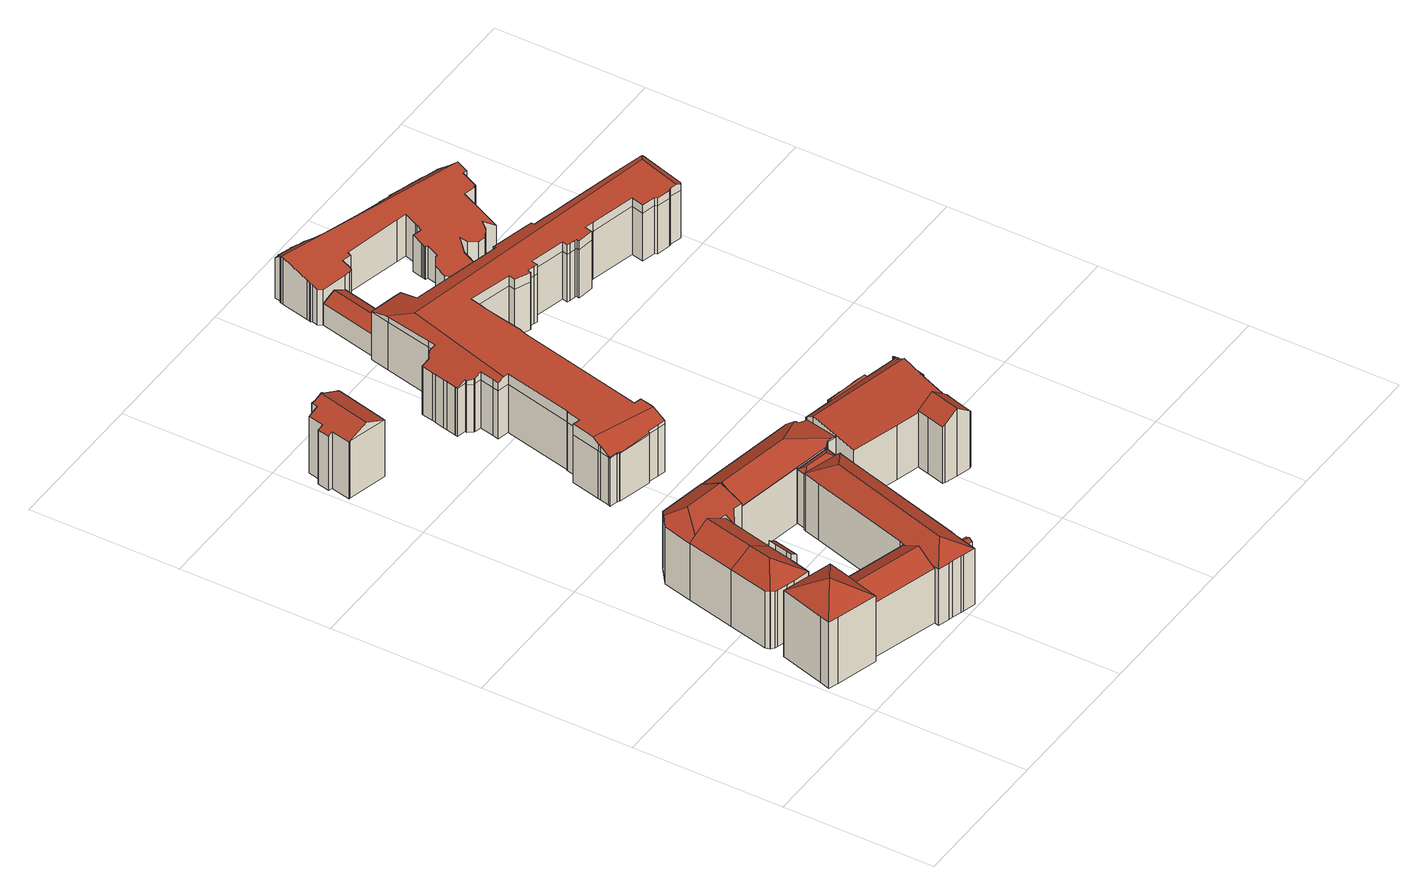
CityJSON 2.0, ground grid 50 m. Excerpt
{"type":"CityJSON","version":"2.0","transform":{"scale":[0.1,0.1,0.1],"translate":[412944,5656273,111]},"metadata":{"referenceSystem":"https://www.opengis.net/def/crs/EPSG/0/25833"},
"CityObjects":{
"building1":{"type":"Building","attributes":{"Gemeindeschluessel":14612000,"Geometrietyp2DReferenz":"3000","function":"31001_9998","roofType":"9999"},"children":["building1-1","building1-2","building1-3","building1-4"]},
"building1-1":{"type":"BuildingPart","attributes":{"Dachtyp_tdc":"tdcPolyFlatRoof","Dachneigung":32.94,"QualitaetDacherkennung":46,"Geometrietyp2DReferenz":"3000","measuredHeight":22.59,"roofType":"2100"},"parents":["building1"],"geometry":[{"type":"MultiSurface","lod":"2","boundaries":[[[0,1,2,3]],[[1,4,5,2]],[[4,6,7,5]],[[6,8,9,10,7]],[[0,3,11]],[[8,6,4,1,0]],[[2,5,7,10,3]]],"semantics":{"surfaces":[{"type":"WallSurface"},{"type":"RoofSurface"},{"type":"GroundSurface"}],"values":[0,0,0,0,0,1,2]}}]},
"building1-2":{"type":"BuildingPart","attributes":{"Dachtyp_tdc":"tdcFreeFormRoof","Dachneigung":31.83,"QualitaetDacherkennung":58,"Geometrietyp2DReferenz":"3000","measuredHeight":25.14,"roofType":"5000"},"parents":["building1"],"geometry":[{"type":"MultiSurface","lod":"2","boundaries":[[[9,12,13,10]],[[12,14,15,13]],[[14,16,17,15]],[[16,18,19,17]],[[18,20,21,19]],[[20,22,23,21]],[[22,24,25,23]],[[24,26,27,25]],[[26,28,29,27]],[[22,20,18,16,14,12,30]],[[12,9,11,31,32,30]],[[32,33,28,26,24,22,30]],[[29,34,3,10,13,15,17,19,21,23,25,27]]],"semantics":{"surfaces":[{"type":"WallSurface"},{"type":"RoofSurface"},{"type":"GroundSurface"}],"values":[0,0,0,0,0,0,0,0,0,1,1,1,2]}}]},
"building1-3":{"type":"BuildingPart","attributes":{"Dachtyp_tdc":"tdcFreeFormRoof","Dachneigung":21.12,"QualitaetDacherkennung":46,"Geometrietyp2DReferenz":"3000","measuredHeight":24.87,"roofType":"5000"},"parents":["building1"],"geometry":[{"type":"MultiSurface","lod":"2","boundaries":[[[35,36,37,38]],[[36,39,40,37]],[[39,41,42,40]],[[41,43,44,42]],[[43,45,46,44]],[[45,47,48,46]],[[49,50,51,36,35,52]],[[45,43,53,50,49,54,55,47]],[[50,53,41,39,51]],[[43,41,53]],[[39,36,51]],[[48,56,38,37,40,42,44,46]]],"semantics":{"surfaces":[{"type":"WallSurface"},{"type":"RoofSurface"},{"type":"GroundSurface"}],"values":[0,0,0,0,0,0,1,1,1,0,0,2]}}]},
"building1-4":{"type":"BuildingPart","attributes":{"Dachtyp_tdc":"tdcGableRoof","Dachneigung":31.73,"QualitaetDacherkennung":85,"Geometrietyp2DReferenz":"3000","measuredHeight":25.16,"roofType":"3100"},"parents":["building1"],"geometry":[{"type":"MultiSurface","lod":"2","boundaries":[[[28,57,35,38,29]],[[57,28,33,32,58]],[[59,47,60,61,54,58,32]],[[29,38,56,48,3,34]]],"semantics":{"surfaces":[{"type":"WallSurface"},{"type":"RoofSurface"},{"type":"GroundSurface"}],"values":[0,1,1,2]}}]},
"building2":{"type":"Building","attributes":{"name":"Deutsche Rentenversicherung Mitteldeutschland Regionalzentrum Dresden","Gemeindeschluessel":14612000,"Geometrietyp2DReferenz":"3000","function":"31001_3010","roofType":"9999"},"children":["building2-1","building2-2","building2-3","building2-4","building2-5","building2-6"]},
"building2-1":{"type":"BuildingPart","attributes":{"Dachtyp_tdc":"tdcGableRoof","Dachneigung":33.87,"QualitaetDacherkennung":23,"Geometrietyp2DReferenz":"3000","measuredHeight":16.14,"roofType":"3100"},"parents":["building2"],"geometry":[{"type":"MultiSurface","lod":"2","boundaries":[[[62,63,64,65]],[[63,66,67,64]],[[66,68,69,67]],[[66,63,70]],[[63,62,71,70]],[[68,66,70,71]],[[65,64,67,69]]],"semantics":{"surfaces":[{"type":"WallSurface"},{"type":"RoofSurface"},{"type":"GroundSurface"}],"values":[0,0,0,0,1,1,2]}}]},
"building2-2":{"type":"BuildingPart","attributes":{"Dachtyp_tdc":"tdcGableRoof","Dachneigung":30.02,"QualitaetDacherkennung":67,"Geometrietyp2DReferenz":"3000","measuredHeight":23.82,"roofType":"3100"},"parents":["building2"],"geometry":[{"type":"MultiSurface","lod":"2","boundaries":[[[72,73,74,75]],[[76,77,78,79]],[[73,72,80,81,82]],[[77,76,82,81,83]],[[75,74,79,78]]],"semantics":{"surfaces":[{"type":"WallSurface"},{"type":"RoofSurface"},{"type":"GroundSurface"}],"values":[0,0,1,1,2]}}]},
"building2-3":{"type":"BuildingPart","attributes":{"Dachtyp_tdc":"tdcHipRoof","Dachneigung":29.64,"QualitaetDacherkennung":86,"Geometrietyp2DReferenz":"3000","measuredHeight":24.42,"roofType":"3200"},"parents":["building2"],"geometry":[{"type":"MultiSurface","lod":"2","boundaries":[[[84,78,77]],[[84,85,86,78]],[[85,87,88,86]],[[87,89,90,88]],[[89,91,92,90]],[[91,93,94,92]],[[93,95,94]],[[96,97,98]],[[96,99,100,97]],[[99,101,102,100]],[[101,103,104,102]],[[103,105,106,104]],[[105,107,108,109,106]],[[110,111,112]],[[110,113,114,111]],[[113,115,116,114]],[[115,117,118,116]],[[117,119,120,118]],[[119,121,122,120]],[[121,123,124,122]],[[123,125,126,124]],[[125,127,75,126]],[[127,72,75]],[[125,123,121,119,117,115,128]],[[99,96,93,91,129]],[[115,113,110,107,105,103,101,99,129,128]],[[91,89,87,85,84,83,80,127,125,128,129]],[[78,86,88,90,92,94,97,100,102,104,106,109,111,114,116,118,120,122,124,126,75]]],"semantics":{"surfaces":[{"type":"WallSurface"},{"type":"RoofSurface"},{"type":"GroundSurface"}],"values":[0,0,0,0,0,0,0,0,0,0,0,0,0,0,0,0,0,0,0,0,0,0,0,1,1,1,1,2]}}]},
"building2-4":{"type":"BuildingPart","attributes":{"Dachtyp_tdc":"tdcTentRoof","Dachneigung":31.74,"QualitaetDacherkennung":75,"Geometrietyp2DReferenz":"3000","measuredHeight":29.52,"roofType":"3500"},"parents":["building2"],"geometry":[{"type":"MultiSurface","lod":"2","boundaries":[[[130,131,132,133,134]],[[135,136,137,138,139,130,134]],[[79,74,140,141,142,143,144,65,69,145,146,147]],[[136,74,73]],[[136,135,140,74]],[[135,148,141,140]],[[148,149,142,141]],[[149,150,143,142]],[[150,133,144,143]],[[133,132,65,144]],[[132,62,65]],[[131,69,68]],[[131,130,145,69]],[[130,139,146,145]],[[139,138,147,146]],[[138,137,76,79,147]],[[149,148,135,134]],[[133,150,149,134]]],"semantics":{"surfaces":[{"type":"RoofSurface"},{"type":"GroundSurface"},{"type":"WallSurface"}],"values":[0,0,1,2,2,2,2,2,2,2,2,2,2,2,2,2,0,0]}}]},
"building2-5":{"type":"BuildingPart","attributes":{"Dachtyp_tdc":"tdcGableRoof","Dachneigung":30.6,"QualitaetDacherkennung":13,"Geometrietyp2DReferenz":"3000","measuredHeight":16.57,"roofType":"3100"},"parents":["building2"],"geometry":[{"type":"MultiSurface","lod":"2","boundaries":[[[151,152,153,154]],[[152,112,111,153]],[[152,151,155]],[[151,156,108,157,155]],[[112,152,155,157]],[[109,106,154,153,111]]],"semantics":{"surfaces":[{"type":"WallSurface"},{"type":"RoofSurface"},{"type":"GroundSurface"}],"values":[0,0,0,1,1,2]}}]},
"building2-6":{"type":"BuildingPart","attributes":{"Dachtyp_tdc":"tdcFreeFormRoof","Dachneigung":28.21,"QualitaetDacherkennung":10,"Geometrietyp2DReferenz":"3000","measuredHeight":20.74,"roofType":"5000"},"parents":["building2"],"geometry":[{"type":"MultiSurface","lod":"2","boundaries":[[[158,98,97,159]],[[95,160,161,94]],[[160,158,159,161]],[[162,160,95]],[[163,162,95,98]],[[163,98,158]],[[162,163,158,160]],[[159,97,94,161]]],"semantics":{"surfaces":[{"type":"WallSurface"},{"type":"RoofSurface"},{"type":"GroundSurface"}],"values":[0,0,0,1,1,1,1,2]}}]},
"building3":{"type":"Building","attributes":{"Dachtyp_tdc":"tdcFreeFormRoof","Gemeindeschluessel":14612000,"Dachneigung":24.82,"QualitaetDacherkennung":79,"Geometrietyp2DReferenz":"3000","measuredHeight":23.91,"function":"31001_9998","roofType":"5000"},"geometry":[{"type":"Solid","lod":"2","boundaries":[[[[164,165,166,167]],[[165,168,169,166]],[[168,170,171,169]],[[170,172,173,171]],[[172,174,175,173]],[[174,176,177,175]],[[176,178,179,177]],[[178,180,181,179]],[[180,182,183,181]],[[182,184,185,183]],[[184,186,187,185]],[[186,188,189,187]],[[188,190,191,189]],[[190,192,193,191]],[[192,194,195,193]],[[194,196,197,195]],[[196,198,199,197]],[[198,200,201,199]],[[200,202,203,201]],[[202,204,205,203]],[[204,164,167,205]],[[188,186,184,182,206,207,198,196,194,192,190]],[[207,206,180,178,176,174,172,170,168,165,164,204,202,200]],[[200,198,207]],[[182,180,206]],[[167,166,169,171,173,175,177,179,181,183,185,187,189,191,193,195,197,199,201,203,205]]]],"semantics":{"surfaces":[{"type":"WallSurface"},{"type":"RoofSurface"},{"type":"GroundSurface"}],"values":[[0,0,0,0,0,0,0,0,0,0,0,0,0,0,0,0,0,0,0,0,0,1,1,0,0,2]]}}]},
"building4":{"type":"Building","attributes":{"name":"Technische Universität Dresden","Dachtyp_tdc":"tdcFreeFormRoof","Gemeindeschluessel":14612000,"Dachneigung":30.59,"QualitaetDacherkennung":55,"Geometrietyp2DReferenz":"3000","measuredHeight":25.11,"function":"31001_3023","roofType":"5000"},"geometry":[{"type":"Solid","lod":"2","boundaries":[[[[208,209,210,211]],[[209,212,213,210]],[[212,214,215,213]],[[214,216,217,215]],[[216,218,219,217]],[[218,220,221,219]],[[220,222,223,221]],[[222,224,225,223]],[[224,226,227,225]],[[226,228,229,227]],[[228,230,231,229]],[[230,232,233,231]],[[232,208,211,233]],[[232,234,235,236,237,238,239]],[[226,224,222,240,237,236]],[[241,242,238,237,240,243,244,245,246]],[[212,241,246,214]],[[214,246,245,216]],[[216,245,244,218]],[[218,244,243,220]],[[220,243,240,222]],[[209,242,241,212]],[[208,239,238,242,209]],[[232,239,208]],[[228,235,234,230]],[[226,236,235,228]],[[230,234,232]],[[211,210,213,215,217,219,221,223,225,227,229,231,233]]]],"semantics":{"surfaces":[{"type":"WallSurface"},{"type":"RoofSurface"},{"type":"GroundSurface"}],"values":[[0,0,0,0,0,0,0,0,0,0,0,0,0,1,1,1,0,0,0,0,0,0,0,0,0,0,0,2]]}}]},
"building5":{"type":"Building","attributes":{"name":"Technische Universität Dresden","Gemeindeschluessel":14612000,"Geometrietyp2DReferenz":"3000","function":"31001_3023","roofType":"9999"},"children":["building5-1","building5-2","building5-3","building5-4"]},
"building5-1":{"type":"BuildingPart","attributes":{"Dachtyp_tdc":"tdcGableRoof","Dachneigung":11.43,"QualitaetDacherkennung":21,"Geometrietyp2DReferenz":"3000","measuredHeight":23.07,"roofType":"3100"},"parents":["building5"],"geometry":[{"type":"MultiSurface","lod":"2","boundaries":[[[247,248,249,250]],[[248,251,252,249]],[[251,253,211,252]],[[253,254,255,211]],[[254,256,233,255]],[[256,257,258,233]],[[257,259,260,261,258]],[[262,263,264,265]],[[266,267,268,269,270]],[[271,272,263,262,273,259,257,256,254]],[[254,253,251,248,247,274,267,266,271]],[[250,249,252,211,255,233,258,261,265,264,275,269,268,276]]],"semantics":{"surfaces":[{"type":"WallSurface"},{"type":"RoofSurface"},{"type":"GroundSurface"}],"values":[0,0,0,0,0,0,0,0,0,1,1,2]}}]},
"building5-2":{"type":"BuildingPart","attributes":{"Dachtyp_tdc":"tdcPolyFlatRoof","Dachneigung":25.66,"QualitaetDacherkennung":54,"Geometrietyp2DReferenz":"3000","measuredHeight":21.12,"roofType":"2100"},"parents":["building5"],"geometry":[{"type":"MultiSurface","lod":"2","boundaries":[[[277,278,279,264,263]],[[278,280,281,279]],[[280,282,283,281]],[[282,284,285,283]],[[284,286,287,285]],[[286,270,269,287]],[[286,284,282,280,278,277,272,288,270]],[[269,275,264,279,281,283,285,287]]],"semantics":{"surfaces":[{"type":"WallSurface"},{"type":"RoofSurface"},{"type":"GroundSurface"}],"values":[0,0,0,0,0,0,1,2]}}]},
"building5-3":{"type":"BuildingPart","attributes":{"Dachtyp_tdc":"tdcFreeFormRoof","Dachneigung":38.65,"QualitaetDacherkennung":10,"Geometrietyp2DReferenz":"3000","measuredHeight":20.63,"roofType":"5000"},"parents":["building5"],"geometry":[{"type":"MultiSurface","lod":"2","boundaries":[[[289,290,291,292]],[[290,293,294,291]],[[293,295,296,294]],[[295,297,298,296]],[[297,299,300,298]],[[299,301,302,300]],[[301,303,304,302]],[[303,305,306,304]],[[305,307,308,306]],[[307,309,310,308]],[[309,311,262,265,310]],[[260,312,313,261]],[[312,289,292,313]],[[311,309,314]],[[309,307,305,303,301,299,297,295,293,290,289,312,315,314]],[[312,260,315]],[[260,273,311,314,315]],[[292,291,294,296,298,300,302,304,306,308,310,265,261,313]]],"semantics":{"surfaces":[{"type":"WallSurface"},{"type":"RoofSurface"},{"type":"GroundSurface"}],"values":[0,0,0,0,0,0,0,0,0,0,0,0,0,1,1,1,1,2]}}]},
"building5-4":{"type":"BuildingPart","attributes":{"Dachtyp_tdc":"tdcGableRoof","Dachneigung":37.6,"QualitaetDacherkennung":89,"Geometrietyp2DReferenz":"3000","measuredHeight":24.57,"roofType":"3100"},"parents":["building5"],"geometry":[{"type":"MultiSurface","lod":"2","boundaries":[[[316,317,318,319]],[[317,320,321,318]],[[320,322,323,321]],[[322,324,325,323]],[[324,326,327,325]],[[326,328,329,327]],[[328,330,331,329]],[[330,332,247,250,331]],[[333,334,335,268,267]],[[334,316,319,335]],[[336,332,330,328,326,324,322]],[[322,320,317,316,334,333,336]],[[319,318,321,323,325,327,329,331,250,276,268,335]]],"semantics":{"surfaces":[{"type":"WallSurface"},{"type":"RoofSurface"},{"type":"GroundSurface"}],"values":[0,0,0,0,0,0,0,0,0,0,1,1,2]}}]},
"building6":{"type":"Building","attributes":{"name":"Hochschule für Bildende Künste Dresden","Dachtyp_tdc":"tdcGableRoof","Gemeindeschluessel":14612000,"Dachneigung":28.63,"QualitaetDacherkennung":76,"Geometrietyp2DReferenz":"3000","measuredHeight":10.18,"function":"31001_3023","roofType":"3100"},"geometry":[{"type":"Solid","lod":"2","boundaries":[[[[337,338,339,340]],[[338,341,342,339]],[[341,343,344,342]],[[343,337,340,344]],[[341,338,345]],[[337,343,346]],[[338,337,346,345]],[[343,341,345,346]],[[340,339,342,344]]]],"semantics":{"surfaces":[{"type":"WallSurface"},{"type":"RoofSurface"},{"type":"GroundSurface"}],"values":[[0,0,0,0,0,0,1,1,2]]}}]},
"building7":{"type":"Building","attributes":{"name":"Hochschule für Bildende Künste Dresden","Dachtyp_tdc":"tdcFreeFormRoof","Gemeindeschluessel":14612000,"Dachneigung":0.599,"QualitaetDacherkennung":14,"Geometrietyp2DReferenz":"3000","measuredHeight":21.46,"function":"31001_3023","roofType":"5000"},"geometry":[{"type":"Solid","lod":"2","boundaries":[[[[347,348,349,350]],[[348,351,352,349]],[[351,353,354,352]],[[353,355,356,354]],[[355,357,358,356]],[[357,359,360,358]],[[359,361,362,360]],[[361,363,364,362]],[[363,365,366,364]],[[365,367,368,366]],[[367,369,370,368]],[[369,371,372,370]],[[371,373,374,372]],[[373,375,376,374]],[[375,377,378,376]],[[377,379,380,378]],[[379,381,382,380]],[[381,383,384,382]],[[383,385,386,384]],[[385,387,388,386]],[[387,389,390,388]],[[389,391,392,390]],[[391,393,394,392]],[[393,395,396,394]],[[395,397,398,396]],[[397,399,400,398]],[[399,401,402,400]],[[401,403,404,402]],[[403,405,406,404]],[[405,407,408,406]],[[407,409,410,408]],[[409,411,412,410]],[[411,413,414,412]],[[413,415,416,414]],[[415,417,418,416]],[[417,419,420,418]],[[419,421,422,420]],[[421,423,424,422]],[[423,425,426,424]],[[425,427,428,426]],[[427,429,430,428]],[[429,431,432,430]],[[431,433,434,432]],[[433,435,436,434]],[[435,437,438,436]],[[437,439,440,438]],[[439,441,442,440]],[[441,443,444,442]],[[443,445,446,444]],[[445,447,448,446]],[[447,449,450,448]],[[449,451,452,450]],[[451,453,454,452]],[[453,455,456,454]],[[455,457,458,456]],[[457,459,460,458]],[[459,461,462,460]],[[461,463,464,462]],[[463,465,466,464]],[[465,467,468,466]],[[467,469,470,468]],[[469,471,472,470]],[[471,473,474,472]],[[473,475,476,474]],[[475,477,478,476]],[[477,479,480,478]],[[479,481,482,480]],[[481,483,484,482]],[[483,485,486,484]],[[485,487,488,486]],[[487,489,490,488]],[[489,491,492,490]],[[491,493,494,492]],[[493,495,496,494]],[[495,497,498,496]],[[497,499,500,498]],[[499,501,502,500]],[[501,503,504,502]],[[503,505,506,504]],[[505,507,508,506]],[[507,509,510,508]],[[509,511,512,510]],[[511,513,514,512]],[[513,515,516,514]],[[515,517,518,516]],[[517,519,520,518]],[[519,521,522,520]],[[521,523,524,522]],[[523,525,526,524]],[[525,527,528,526]],[[527,529,530,528]],[[529,531,532,530]],[[531,533,534,532]],[[533,535,536,534]],[[535,537,538,536]],[[537,539,540,538]],[[539,541,542,540]],[[541,543,544,542]],[[543,347,350,544]],[[545,546,547,548,549,550,551,552,479,477,475,473,553,554,555,556,557,558,559,560,561,562,563,564,565,566,567]],[[568,569,570,571,572,573,574,575,576,577,578,579,580,581,582,583,584,585,545,567,586,587]],[[588,587,586,589,590,591,592]],[[593,594,595,596,597,598,599,600,601,602,603,604,605,606]],[[607,608,609,610,611,612,613,614,615,616,617,618,619,620,621,622,623,624,625,626,627,628,629,630,631,632,633,634,635,636,637,638,639,589,586,567,566,640,641,642,643,644,601,600,645,646,647]],[[405,607,647,407]],[[407,647,646,409]],[[409,646,645,411]],[[411,645,600,599,413]],[[435,602,601,644,437]],[[437,644,643,439]],[[439,643,642,441]],[[441,642,641,443]],[[443,641,640,445]],[[445,640,566,565,447]],[[537,590,589,639,539]],[[539,639,638,541]],[[541,638,637,543]],[[543,637,636,347]],[[347,636,635,348]],[[348,635,634,351]],[[351,634,633,353]],[[353,633,632,355]],[[355,632,631,357]],[[357,631,630,359]],[[359,630,629,361]],[[361,629,628,363]],[[363,628,627,365]],[[365,627,626,367]],[[367,626,625,369]],[[369,625,624,371]],[[371,624,623,373]],[[373,623,622,375]],[[375,622,621,377]],[[377,621,620,379]],[[379,620,619,381]],[[381,619,618,383]],[[383,618,617,385]],[[385,617,616,387]],[[387,616,615,389]],[[389,615,614,391]],[[391,614,613,393]],[[393,613,612,395]],[[395,612,611,397]],[[397,611,610,399]],[[399,610,609,401]],[[401,609,608,403]],[[425,593,606,427]],[[427,606,605,429]],[[429,605,604,431]],[[431,604,603,433]],[[433,603,602,435]],[[413,599,598,415]],[[415,598,597,417]],[[417,597,596,419]],[[419,596,595,421]],[[421,595,594,423]],[[423,594,593,425]],[[533,592,591,535]],[[531,588,592,533]],[[535,591,590,537]],[[529,568,587,588,531]],[[495,585,584,497]],[[493,546,545,585,495]],[[497,584,583,499]],[[499,583,582,501]],[[501,582,581,503]],[[503,581,580,505]],[[505,580,579,507]],[[507,579,578,509]],[[509,578,577,511]],[[511,577,576,513]],[[513,576,575,515]],[[515,575,574,517]],[[521,572,571,523]],[[519,573,572,521]],[[523,571,570,525]],[[525,570,569,527]],[[527,569,568,529]],[[447,565,564,449]],[[449,564,563,451]],[[451,563,562,453]],[[453,562,561,455]],[[455,561,560,457]],[[457,560,559,459]],[[459,559,558,461]],[[461,558,557,463]],[[463,557,556,465]],[[465,556,555,467]],[[467,555,554,469]],[[469,554,553,471]],[[471,553,473]],[[517,574,573,519]],[[479,552,481]],[[481,552,551,483]],[[483,551,550,485]],[[485,550,549,487]],[[487,549,548,489]],[[489,548,547,491]],[[491,547,546,493]],[[403,608,607,405]],[[350,349,352,354,356,358,360,362,364,366,368,370,372,374,376,378,380,382,384,386,388,390,392,394,396,398,400,402,404,406,408,410,412,414,416,418,420,422,424,426,428,430,432,434,436,438,440,442,444,446,448,450,452,454,456,458,460,462,464,466,468,470,472,474,476,478,480,482,484,486,488,490,492,494,496,498,500,502,504,506,508,510,512,514,516,518,520,522,524,526,528,530,532,534,536,538,540,542,544]]]],"semantics":{"surfaces":[{"type":"WallSurface"},{"type":"RoofSurface"},{"type":"GroundSurface"}],"values":[[0,0,0,0,0,0,0,0,0,0,0,0,0,0,0,0,0,0,0,0,0,0,0,0,0,0,0,0,0,0,0,0,0,0,0,0,0,0,0,0,0,0,0,0,0,0,0,0,0,0,0,0,0,0,0,0,0,0,0,0,0,0,0,0,0,0,0,0,0,0,0,0,0,0,0,0,0,0,0,0,0,0,0,0,0,0,0,0,0,0,0,0,0,0,0,0,0,0,0,1,1,1,1,1,0,0,0,0,0,0,0,0,0,0,0,0,0,0,0,0,0,0,0,0,0,0,0,0,0,0,0,0,0,0,0,0,0,0,0,0,0,0,0,0,0,0,0,0,0,0,0,0,0,0,0,0,0,0,0,0,0,0,0,0,0,0,0,0,0,0,0,0,0,0,0,0,0,0,0,0,0,0,0,0,0,0,0,0,0,0,0,0,0,0,0,0,0,0,0,0,2]]}}]},
"building8":{"type":"Building","attributes":{"name":"Hochschule für Bildende Künste Dresden","Dachtyp_tdc":"tdcFreeFormRoof","Gemeindeschluessel":14612000,"Dachneigung":17.42,"QualitaetDacherkennung":7,"Geometrietyp2DReferenz":"3000","measuredHeight":17.27,"function":"31001_3023","roofType":"5000"},"geometry":[{"type":"Solid","lod":"2","boundaries":[[[[648,649,650,651]],[[649,652,653,650]],[[652,654,655,653]],[[654,656,657,655]],[[656,658,659,657]],[[658,660,661,659]],[[660,662,663,661]],[[662,664,665,663]],[[664,666,667,665]],[[666,668,669,667]],[[668,670,671,669]],[[670,672,673,671]],[[672,674,675,673]],[[674,676,677,675]],[[676,678,679,677]],[[678,680,681,679]],[[680,682,683,681]],[[682,684,685,683]],[[684,686,687,685]],[[686,688,689,687]],[[688,690,691,689]],[[690,692,693,691]],[[692,694,695,693]],[[694,696,697,695]],[[696,698,699,697]],[[698,700,701,699]],[[700,702,703,701]],[[702,704,705,703]],[[704,706,707,705]],[[706,708,709,707]],[[708,710,711,709]],[[710,712,713,711]],[[712,714,715,713]],[[714,716,717,715]],[[716,718,719,717]],[[718,720,721,719]],[[720,722,723,721]],[[722,724,725,723]],[[724,726,727,725]],[[726,728,729,727]],[[728,730,731,729]],[[730,732,733,731]],[[732,734,735,733]],[[734,736,737,735]],[[736,738,739,737]],[[738,740,741,739]],[[740,742,743,741]],[[742,744,745,743]],[[744,746,747,745]],[[746,748,749,747]],[[748,750,751,749]],[[750,752,753,751]],[[752,754,755,753]],[[754,756,757,755]],[[756,758,759,757]],[[758,760,761,759]],[[760,762,763,761]],[[762,764,765,763]],[[764,766,767,765]],[[766,768,769,767]],[[768,770,771,769]],[[770,772,773,771]],[[772,774,775,773]],[[774,776,777,775]],[[776,778,779,777]],[[778,780,781,779]],[[780,782,783,781]],[[782,784,785,783]],[[784,786,787,785]],[[786,788,789,787]],[[788,790,791,789]],[[790,792,793,791]],[[792,794,795,793]],[[794,796,797,795]],[[796,798,799,797]],[[798,800,801,799]],[[800,802,342,801]],[[802,803,339,342]],[[803,804,805,339]],[[804,806,807,805]],[[806,808,809,807]],[[808,810,811,809]],[[810,812,813,811]],[[812,814,815,813]],[[814,816,817,815]],[[816,818,819,817]],[[818,820,821,819]],[[820,822,823,821]],[[822,824,825,823]],[[824,826,827,825]],[[826,828,829,827]],[[828,830,831,829]],[[830,832,833,831]],[[832,834,835,833]],[[834,836,837,835]],[[836,838,839,837]],[[838,840,841,839]],[[840,842,843,841]],[[842,648,651,843]],[[802,800,798,796,794,792,790,788,786,784,782,780,778,776,774,772,770,768,766,764,762,760,758,756,754,752,750,748,746,744,742,740,738,736,734,732,730,728,726,724,722,720,718,716,714,712,710,708,706,704,844,845,814,812,810,808,806,804,803]],[[654,652,649,648,842,840,838,836,834,832,830,828,826,824,822,820,818,816,845,844,702,700,698,696,694,692,690,688,686,684,682,680,678,676,674,672,670,668,666,664,662,660,658,656]],[[704,702,844]],[[816,814,845]],[[651,650,653,655,657,659,661,663,665,667,669,671,673,675,677,679,681,683,685,687,689,691,693,695,697,699,701,703,705,707,709,711,713,715,717,719,721,723,725,727,729,731,733,735,737,739,741,743,745,747,749,751,753,755,757,759,761,763,765,767,769,771,773,775,777,779,781,783,785,787,789,791,793,795,797,799,801,342,339,805,807,809,811,813,815,817,819,821,823,825,827,829,831,833,835,837,839,841,843]]]],"semantics":{"surfaces":[{"type":"WallSurface"},{"type":"RoofSurface"},{"type":"GroundSurface"}],"values":[[0,0,0,0,0,0,0,0,0,0,0,0,0,0,0,0,0,0,0,0,0,0,0,0,0,0,0,0,0,0,0,0,0,0,0,0,0,0,0,0,0,0,0,0,0,0,0,0,0,0,0,0,0,0,0,0,0,0,0,0,0,0,0,0,0,0,0,0,0,0,0,0,0,0,0,0,0,0,0,0,0,0,0,0,0,0,0,0,0,0,0,0,0,0,0,0,0,0,0,1,1,0,0,2]]}}]}
},
"vertices":[
[246,506,235],[269,500,220],[269,500,9],[246,506,9],[259,458,220],[259,458,9],[249,417,220],[249,417,9],[227,422,235],[227,422,213],[227,422,9],[246,506,213],
[211,354,213],[211,354,9],[153,366,213],[153,366,9],[127,372,214],[127,372,9],[92,382,215],[92,382,9],[82,385,216],[82,385,9],[72,395,220],[72,395,9],[71,395,220],[71,395,9],[68,410,215],[68,410,9],[99,541,215],[99,541,9],[154,447,261],[245,506,214],[172,524,261],[170,524,259],[172,524,9],
[137,702,214],[160,797,218],[160,797,9],[137,702,9],[218,841,215],[218,841,9],[378,812,215],[378,812,9],[353,663,227],[353,663,9],[320,669,227],[320,669,9],[278,641,214],[278,641,9],[160,698,228],[226,766,258],[188,818,232],[138,702,215],[366,741,258],[265,679,228],[286,675,228],[286,675,9],
[137,702,215],[211,689,261],[246,506,214],[286,675,214],[267,678,226],
[112,328,165],[127,372,165],[127,372,13],[112,328,13],[153,366,166],[153,366,13],[140,320,165],[140,320,13],[141,369,175],[126,324,175],
[409,58,212],[180,125,212],[180,125,13],[409,58,13],[218,256,212],[448,189,212],[448,189,13],[218,256,13],[412,69,219],[429,124,252],[199,191,252],[445,178,219],
[448,189,219],[452,199,219],[452,199,13],[549,529,219],[549,529,13],[564,581,219],[564,581,13],[566,588,219],[566,588,13],[572,586,219],[572,586,13],[572,586,208],[690,551,219],[690,551,13],[690,551,208],[696,549,219],[696,549,13],[694,543,219],[694,543,13],[679,491,219],[679,491,13],[565,98,218],[565,98,13],[564,98,219],[564,98,171],[564,98,13],[556,72,219],[556,72,13],[556,72,170],[555,70,219],[555,70,13],[537,4,219],[537,4,13],[497,16,219],[497,16,13],[488,19,219],[488,19,13],[458,28,219],[458,28,13],[444,31,218],[444,31,13],[405,43,219],[405,43,13],[409,58,219],[490,91,258],[611,501,258],
[228,293,255],[140,320,254],[112,328,254],[60,343,254],[118,227,309],[176,110,254],[180,125,254],[218,256,255],[217,257,255],[221,267,255],[176,110,13],[39,150,13],[6,160,13],[16,193,13],[60,343,13],[228,293,13],[221,267,13],[217,257,13],[39,150,254],[6,160,254],[16,193,254],
[616,82,171],[608,57,170],[608,57,13],[616,82,13],[612,69,179],[565,98,171],[560,85,179],
[704,598,208],[704,598,13],[582,620,208],[582,620,13],[595,599,219],[674,580,221],
[18,1825,203],[27,1865,203],[27,1865,4],[18,1825,4],[43,1861,211],[43,1861,4],[55,1913,211],[55,1913,4],[88,1906,227],[88,1906,4],[93,1927,227],[93,1927,4],[101,1925,231],[101,1925,4],[102,1923,231],[102,1923,4],[126,1918,243],[126,1918,4],[129,1920,243],[129,1920,4],[135,1918,240],[135,1918,4],[135,1916,240],[135,1916,4],[186,1904,216],[186,1904,4],[196,1903,211],[196,1903,4],[194,1900,212],[194,1900,4],[196,1898,211],[196,1898,4],[156,1730,211],[156,1730,4],[155,1724,211],[155,1724,4],[23,1756,213],[23,1756,4],[18,1757,211],[18,1757,4],[32,1822,211],[32,1822,4],[128,1919,243],[86,1741,243],
[754,599,214],[722,606,214],[722,606,10],[754,599,10],[708,600,214],[708,600,10],[704,598,214],[704,598,10],[698,599,214],[698,599,10],[582,620,214],[582,620,10],[353,663,214],[353,663,10],[378,812,214],[378,812,10],[725,749,214],[725,749,10],[729,749,214],[729,749,10],[742,723,214],[742,723,10],[741,715,214],[741,715,10],[778,708,214],[778,708,10],[741,715,226],[742,723,226],[741,727,226],[622,692,261],[738,603,221],[754,599,216],[366,738,261],[708,600,216],[722,606,221],[353,663,215],[582,620,215],[698,599,215],[704,598,215],
[974,462,207],[897,483,207],[897,483,10],[974,462,10],[737,529,209],[737,529,10],[754,599,223],[772,684,241],[772,684,10],[778,708,224],[779,714,219],[779,714,10],[882,695,216],[882,695,212],[882,695,10],[1032,666,211],[1136,646,208],[1136,646,10],[1032,666,10],[1105,534,227],[1079,432,206],[1079,432,10],[1105,534,10],[1105,534,221],[1124,601,241],[1131,628,221],[993,673,212],[1026,447,206],[1124,601,10],[1026,447,10],
[1136,646,221],[1138,645,220],[1138,645,10],[1138,642,220],[1138,642,10],[1141,636,218],[1141,636,10],[1144,635,216],[1144,635,10],[1116,531,216],[1116,531,10],[1124,601,221],
[927,697,212],[930,696,213],[930,696,10],[927,697,10],[933,695,212],[933,695,10],[936,695,212],[936,695,10],[939,694,212],[939,694,10],[978,687,212],[978,687,10],[981,686,213],[981,686,10],[985,685,212],[985,685,10],[988,685,212],[988,685,10],[992,684,213],[992,684,10],[1034,676,212],[1034,676,10],[1032,666,212],[884,705,212],[884,705,10],[1028,672,217],[888,699,217],
[1052,335,214],[1045,337,220],[1045,337,10],[1052,335,10],[1045,334,220],[1045,334,10],[999,347,256],[999,347,10],[955,360,221],[955,360,10],[956,362,220],[956,362,10],[948,364,215],[948,364,10],[964,422,215],[964,422,10],[974,462,214],[1079,432,214],[1068,393,214],[1068,393,10],[1026,447,256],
[572,2018,97],[618,2213,97],[618,2213,19],[572,2018,19],[703,2193,97],[703,2193,19],[657,1998,97],[657,1998,19],[661,2203,121],[615,2008,121],
[1386,1580,189],[1382,1587,189],[1382,1587,14],[1386,1580,14],[1336,1598,189],[1336,1598,14],[1346,1638,189],[1346,1638,14],[1195,1674,189],[1195,1674,14],[1163,1681,189],[1163,1681,14],[1158,1657,189],[1158,1657,14],[1104,1665,189],[1104,1665,14],[1106,1674,189],[1106,1674,14],[1101,1676,189],[1101,1676,14],[1080,1680,189],[1080,1680,14],[1070,1683,189],[1070,1683,14],[1074,1702,189],[1074,1702,14],[955,1730,189],[955,1730,14],[951,1710,189],[951,1710,14],[940,1713,189],[940,1713,14],[915,1719,189],[915,1719,14],[912,1708,189],[912,1708,14],[860,1729,189],[860,1729,14],[865,1750,189],[865,1750,14],[720,1786,189],[720,1786,14],[714,1759,189],[714,1759,14],[710,1743,189],[710,1743,14],[707,1731,189],[707,1731,14],[703,1712,189],[703,1712,14],[698,1693,189],[698,1693,14],[678,1594,189],[678,1594,14],[675,1591,189],[675,1591,14],[670,1572,189],[670,1572,14],[652,1493,189],[652,1493,14],[572,1154,189],[572,1154,14],[597,1148,189],[597,1148,14],[588,1107,189],[588,1107,14],[576,1056,189],[576,1056,14],[550,1062,189],[550,1062,14],[513,1071,189],[513,1071,14],[512,1068,189],[512,1068,14],[400,1095,189],[400,1095,14],[400,1097,189],[400,1097,14],[392,1099,189],[392,1099,14],[392,1101,189],[392,1101,14],[366,1107,189],[366,1107,14],[368,1113,189],[368,1113,14],[375,1144,189],[375,1144,14],[377,1153,189],[377,1153,14],[400,1251,189],[400,1251,14],[426,1245,189],[426,1245,14],[437,1293,189],[437,1293,14],[439,1293,189],[439,1293,14],[493,1523,189],[493,1523,14],[453,1532,189],[453,1532,14],[458,1552,189],[458,1552,14],[469,1600,189],[469,1600,14],[447,1605,189],[447,1605,14],[443,1605,189],[443,1605,14],[431,1622,189],[431,1622,14],[433,1628,189],[433,1628,14],[402,1635,189],[402,1635,14],[404,1642,189],[404,1642,14],[404,1644,189],[404,1644,14],[412,1676,189],[412,1676,14],[414,1688,189],[414,1688,14],[422,1719,189],[422,1719,14],[425,1731,189],[425,1731,14],[433,1768,189],[433,1768,14],[434,1771,189],[434,1771,14],[435,1773,189],[435,1773,14],[465,1766,189],[465,1766,14],[466,1770,189],[466,1770,14],[484,1780,189],[484,1780,14],[488,1779,189],[488,1779,14],[508,1775,189],[508,1775,14],[514,1800,189],[514,1800,14],[549,1956,189],[549,1956,14],[564,2020,189],[564,2020,14],[572,2018,189],[572,2018,14],[657,1998,189],[657,1998,14],[677,1993,189],[677,1993,14],[661,1929,189],[661,1929,14],[892,1874,189],[892,1874,14],[967,1856,189],[967,1856,14],[970,1867,189],[970,1867,14],[971,1866,189],[971,1866,14],[1017,1855,189],[1017,1855,14],[1090,1837,189],[1090,1837,14],[1109,1832,189],[1109,1832,14],[1114,1831,189],[1114,1831,14],[1111,1817,189],[1111,1817,14],[1144,1810,189],[1144,1810,14],[1191,1798,189],[1191,1798,14],[1223,1791,189],[1223,1791,14],[1418,1746,189],[1418,1746,14],[1532,1719,189],[1532,1719,14],[1504,1618,189],[1504,1618,14],[1490,1568,189],[1490,1568,14],[1478,1560,189],[1478,1560,14],[1439,1571,189],[1439,1571,14],[1432,1567,189],[1432,1567,14],[1385,1579,189],[1385,1579,14],[550,1962,209],[549,1956,209],[514,1800,213],[508,1775,214],[488,1779,207],[484,1780,205],[466,1770,200],[465,1766,200],[422,1719,190],[414,1688,190],[412,1676,191],[404,1644,191],[404,1642,191],[402,1635,192],[433,1628,203],[431,1622,203],[443,1605,209],[447,1605,210],[469,1600,219],[458,1552,220],[453,1532,220],[475,1527,228],[583,1888,228],[1418,1746,212],[1223,1791,213],[1191,1798,213],[1144,1810,213],[1111,1817,213],[1114,1831,208],[1109,1832,208],[1090,1837,208],[1017,1855,208],[971,1866,208],[970,1867,208],[967,1856,211],[892,1874,211],[661,1929,211],[677,1993,192],[657,1998,192],[572,2018,191],[564,2020,191],[1506,1704,219],[1525,1720,212],[1532,1719,209],[1464,1564,219],[1478,1560,212],[1490,1568,207],[1504,1618,208],[392,1099,192],[400,1097,193],[400,1095,191],[512,1068,197],[513,1071,199],[550,1062,201],[576,1056,202],[586,1100,226],[382,1173,228],[377,1153,217],[375,1144,212],[368,1113,195],[366,1107,192],[392,1101,193],[652,1493,226],[670,1572,227],[675,1591,227],[678,1594,227],[698,1693,227],[703,1712,227],[707,1731,227],[710,1743,227],[714,1759,227],[720,1786,227],[865,1750,225],[860,1729,225],[912,1708,224],[915,1719,224],[940,1713,224],[951,1710,224],[955,1730,224],[1074,1702,223],[1070,1683,223],[1080,1680,223],[1101,1676,222],[1106,1674,222],[1104,1665,222],[1158,1657,222],[1163,1681,222],[1195,1674,222],[1346,1638,220],[1336,1598,220],[1382,1587,219],[1386,1580,219],[1385,1579,219],[1432,1567,219],[1439,1571,219],[493,1523,228],[439,1293,228],[437,1293,228],[426,1245,228],[400,1251,228],[588,1107,226],[597,1148,226],[572,1154,226],
[749,2375,150],[768,2371,149],[768,2371,19],[749,2375,19],[772,2359,157],[772,2359,19],[768,2337,177],[768,2337,19],[788,2316,189],[788,2316,19],[873,2297,181],[873,2297,19],[934,2283,176],[934,2283,19],[1019,2263,169],[1019,2263,19],[1022,2277,156],[1022,2277,19],[1068,2266,153],[1068,2266,19],[1069,2270,149],[1069,2270,19],[1072,2270,149],[1072,2270,19],[1073,2275,144],[1073,2275,19],[1085,2273,143],[1085,2273,19],[1085,2270,145],[1085,2270,19],[1111,2264,143],[1111,2264,19],[1112,2267,140],[1112,2267,19],[1165,2254,136],[1165,2254,19],[1164,2252,138],[1164,2252,19],[1195,2245,135],[1195,2245,19],[1195,2248,133],[1195,2248,19],[1207,2245,132],[1207,2245,19],[1205,2239,137],[1205,2239,19],[1209,2238,137],[1209,2238,19],[1208,2234,141],[1208,2234,19],[1252,2224,137],[1252,2224,19],[1241,2175,181],[1241,2175,19],[1254,2172,179],[1254,2172,19],[1243,2124,181],[1243,2124,19],[1230,2127,181],[1230,2127,19],[1218,2079,165],[1218,2079,19],[1213,2080,165],[1213,2080,19],[1212,2077,164],[1212,2077,19],[1172,2086,163],[1172,2086,19],[1142,1963,123],[1142,1963,19],[1125,2000,132],[1125,2000,19],[1111,1980,125],[1111,1980,19],[1084,1964,118],[1084,1964,19],[1058,1970,117],[1058,1970,19],[1038,1993,122],[1038,1993,19],[1035,2018,129],[1035,2018,19],[1001,1983,115],[1001,1983,19],[986,1925,96],[986,1925,19],[971,1866,77],[971,1866,19],[970,1867,77],[970,1867,19],[967,1856,74],[967,1856,19],[892,1874,72],[892,1874,19],[899,1902,81],[899,1902,19],[900,1907,83],[900,1907,19],[901,1911,84],[901,1911,19],[902,1914,85],[902,1914,19],[902,1916,85],[902,1916,19],[911,1914,86],[911,1914,19],[920,1951,98],[920,1951,19],[914,1952,97],[914,1952,19],[895,1981,104],[895,1981,19],[905,2018,116],[905,2018,19],[934,2036,124],[934,2036,19],[940,2034,124],[940,2034,19],[948,2071,136],[948,2071,19],[940,2073,136],[940,2073,19],[941,2077,137],[941,2077,19],[942,2082,139],[942,2082,19],[943,2087,140],[943,2087,19],[952,2122,152],[952,2122,19],[984,2114,152],[984,2114,19],[987,2130,158],[987,2130,19],[988,2135,159],[988,2135,19],[998,2175,172],[998,2175,19],[965,2183,171],[965,2183,19],[775,2228,166],[775,2228,19],[773,2218,162],[773,2218,19],[742,2225,162],[742,2225,19],[736,2197,152],[736,2197,19],[734,2193,151],[734,2193,19],[731,2191,150],[731,2191,19],[722,2189,149],[722,2189,19],[703,2193,148],[618,2213,146],[609,2227,149],[609,2227,19],[614,2247,155],[614,2247,19],[611,2250,156],[611,2250,19],[612,2255,158],[612,2255,19],[615,2264,161],[615,2264,19],[635,2357,190],[635,2357,19],[637,2364,191],[637,2364,19],[638,2368,187],[638,2368,19],[644,2372,182],[644,2372,19],[648,2391,165],[648,2391,19],[657,2397,158],[657,2397,19],[677,2392,156],[677,2392,19],[675,2399,151],[675,2399,19],[692,2406,141],[692,2406,19],[695,2400,145],[695,2400,19],[698,2400,144],[698,2400,19],[730,2392,142],[730,2392,19],[732,2390,143],[732,2390,19],[737,2397,136],[737,2397,19],[753,2385,142],[753,2385,19],[1251,2158,192],[637,2362,192]
]}
